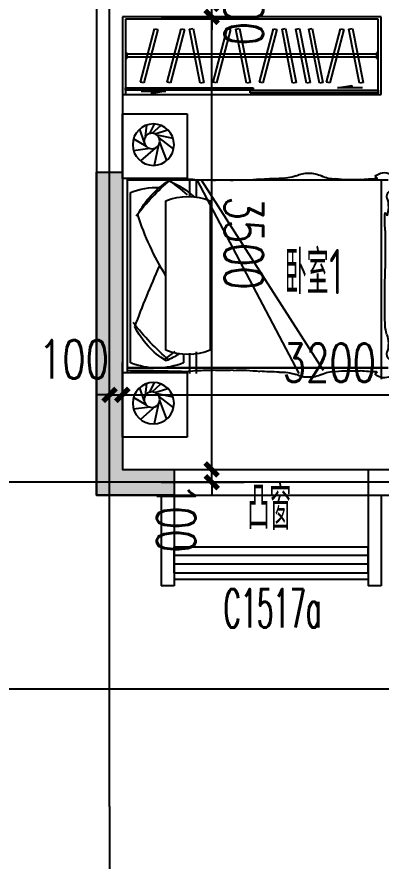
# Model space of a CAD drawing. Extents: x -129588 to 17450, y 1144 to 109436.
# Drawn here: x -44830 to -42014, y 12868 to 19398 of the extents above; entities that cross this region are included whole.
import ezdxf

# ---------------------------------------------------------------- set-up
doc = ezdxf.new("R2010")
doc.units = 0
doc.header["$LTSCALE"] = 1000
doc.header["$MEASUREMENT"] = 0
doc.linetypes.add('DASH', pattern=[0.35, 0.25, -0.1])
doc.layers.add('A-area(算全面积)', color=21, linetype='Continuous', plot=False)
doc.layers.add('A-FUR', color=8, linetype='Continuous', plot=False)
for name, color, linetype in [('A-看线', 105, 'Continuous'), ('A-第三道尺寸线', 105, 'Continuous'), ('A-线脚看线', 9, 'Continuous'), ('AXIS', 3, 'Continuous'), ('DOTE', 16, 'Continuous'), ('PUB_HATCH', 8, 'Continuous'), ('PUB_TEXT', 7, 'Continuous'), ('WALL', 2, 'Continuous'), ('WINDOW', 4, 'Continuous'), ('WINDOW_TEXT', 7, 'Continuous'), ('剪力墙', 6, 'Continuous')]:
    doc.layers.add(name, color=color, linetype=linetype)
doc.styles.add('_TCH_DIM_T3', font='SIMPLEX.shx', dxfattribs={"width": 0.705882, "bigfont": 'GBCBIG.shx'})
doc.styles.add('_TCH_WINDOW', font='SIMPLEX.shx', dxfattribs={"width": 0.7, "height": 3.5, "bigfont": 'GBCBIG.shx'})
doc.styles.get("Standard").update_dxf_attribs({"font": 'gbenor.shx', "width": 0.7, "bigfont": 'gbcbig.shx'})
doc.dimstyles.new('_TCH_ARCH&&100', dxfattribs={"dimtxt": 297.5, "dimasz": 100, "dimexe": 250, "dimexo": 300, "dimgap": 100, "dimtad": 1, "dimdec": 0, "dimzin": 0, "dimdsep": 46, "dimtxsty": '_TCH_DIM_T3', "dimblk": 'ARCHTICK', "dimcen": 0.09, "dimclrt": 7, "dimazin": 2, "dimtfac": 1, "dimtdec": 0, "dimtix": 1, "dimtmove": 2, "dimatfit": 3, "dimfxl": 0, "dimtolj": 1, "dimtzin": 0, "dimarcsym": 0})

# ---------------------------------------------------------------- blocks, each defined once
blk = doc.blocks.new('jgjlq030328')
at = {"layer": 'PUB_HATCH'}
blk.add_hatch(color=256, dxfattribs=at).paths.add_polyline_path([(-289935, 8011.9), (-290535, 8011.9), (-290535, 10511.9), (-290335, 10511.9), (-290335, 8211.9), (-289935, 8211.9)])
at = {"layer": '剪力墙'}
blk.add_lwpolyline([(-289935, 8011.9), (-290535, 8011.9), (-290535, 10511.9), (-290335, 10511.9), (-290335, 8211.9), (-289935, 8211.9)], close=True, dxfattribs=at)
blk = doc.blocks.new('zhouxianssceng0329')
at = {"layer": 'DOTE'}
for p, q in [((-44113.7, 132089.9), (-44113.7, 156469.4)), ((5501.3, 134598.2), (-44988.6, 134598.2)), ((5501.3, 132998.2), (-44988.6, 132998.2))]:
    blk.add_line(p, q, dxfattribs=at)
blk = doc.blocks.new('u5g')
at = {"color": 8, "linetype": 'DASH', "ltscale": 20}
for p, q in [((10502.8, 151826.4), (10512.8, 151826.4)), ((10512.8, 151826.4), (10512.8, 151776.4)), ((12177.7, 151813.9), (10512.8, 151813.9)), ((12187.8, 151826.4), (12177.7, 151826.4)), ((12177.7, 151826.4), (12177.7, 151776.4)), ((10502.8, 151776.4), (10512.8, 151776.4)), ((12177.7, 151788.9), (10512.8, 151788.9)), ((12187.8, 151776.4), (12177.7, 151776.4))]:
    blk.add_line(p, q, dxfattribs=at)
at = {"color": 8, "ltscale": 20}
for p, q in [((11917.6, 151531.4), (12012.7, 151550.3)), ((12082.8, 151531.4), (11917.6, 151531.4)), ((12012.7, 151550.3), (12012.7, 151531.4)), ((10607.7, 151503.4), (10772.9, 151503.4)), ((10772.9, 151503.4), (10677.8, 151484.5)), ((10677.8, 151484.5), (10677.8, 151503.4))]:
    blk.add_line(p, q, dxfattribs=at)
at = {"linetype": 'DASH', "ltscale": 20}
for points in [[(12207.8, 152126.4), (10482.8, 152126.4), (10482.8, 151476.4), (12207.8, 151476.4)], [(10502.8, 151531.4), (11355.3, 151531.4), (11355.3, 151511.4), (10502.8, 151511.4)], [(11335.3, 151511.4), (12187.8, 151511.4), (12187.8, 151491.4), (11335.3, 151491.4)]]:
    blk.add_lwpolyline(points, close=True, dxfattribs=at)
blk.add_lwpolyline([(12187.8, 151476.4), (12187.8, 152106.4), (10502.8, 152106.4), (10502.8, 151476.4)], dxfattribs=at)
at = {"color": 8, "linetype": 'DASH', "ltscale": 20}
for points in [[(10603.3, 151578.7), (10696.8, 152026.6), (10719.8, 152021.8), (10626.3, 151573.9)], [(10780.1, 151578.7), (10873.6, 152026.6), (10896.6, 152021.8), (10803.1, 151573.9)], [(11001.3, 151572.3), (10930.5, 152024.3), (10953.7, 152028), (11024.5, 151576)], [(11087.5, 151578.7), (11181, 152026.6), (11204, 152021.8), (11110.4, 151573.9)], [(11310.5, 151572.3), (11239.7, 152024.3), (11262.9, 152028), (11333.7, 151576)], [(11396.6, 151578.7), (11490.1, 152026.6), (11513.1, 152021.8), (11419.6, 151573.9)], [(11617.8, 151572.3), (11547, 152024.3), (11570.2, 152028), (11641, 151576)], [(11711, 151572.3), (11640.2, 152024.3), (11663.4, 152028), (11734.2, 151576)], [(11796.6, 151572.3), (11725.8, 152024.3), (11749, 152028), (11819.8, 151576)], [(11842.7, 151578.7), (11936.3, 152026.6), (11959.3, 152021.8), (11865.7, 151573.9)], [(12064, 151572.3), (11993.2, 152024.3), (12016.4, 152028), (12087.2, 151576)]]:
    blk.add_lwpolyline(points, close=True, dxfattribs=at)
blk = doc.blocks.new('床-次')
for p, q in [((0, 1250), (-500, 1250)), ((-500, 1250), (-500, 750)), ((0, 750), (0, 1250)), ((-251.5, 1094.8), (-351.2, 1125.9)), ((-230.3, 1099.5), (-298, 1160.7)), ((-211.2, 1097.1), (-246.7, 1171.4)), ((-179.1, 1074.2), (-189.7, 1163.7)), ((-168.5, 1032.8), (-133.7, 1131.8)), ((-281.6, 1064.1), (-395.4, 976.5)), ((-264.8, 1087), (-391.3, 1061.6)), ((-185.3, 997.5), (-85.7, 1056.5)), ((-287.6, 1032.1), (-341.4, 888.3)), ((-279.8, 1009.2), (-244.4, 851.5)), ((-253.8, 985.3), (-140.1, 886)), ((-212.8, 981.5), (-86.3, 964.7)), ((-40, 738.5), (-2054.4, 738.5)), ((-40, 738.5), (-2054.4, 738.5)), ((-1999.7, 738.5), (-1999.7, -801.2)), ((-608.2, 738.5), (-1552.4, -732.5)), ((-575.1, 738.5), (-1363.6, -758.2)), ((-570.6, 738.5), (-570.6, 606)), ((-519.8, 738.5), (-519.8, 615.5)), ((-500, 750), (0, 750)), ((-40, -750), (-40, 750)), ((-40, 750), (0, 750)), ((0, 750), (0, -750)), ((-63, -675.7), (-63, 640.9)), ((-678.3, 577.3), (-678.3, -578.2)), ((-336.3, -578.2), (-336.3, 577.3)), ((-570.6, -590.9), (-570.6, -758.2)), ((-519.8, -600.4), (-519.8, -758.2)), ((-473.4, -610.8), (-473.4, -675.7)), ((-40, -711.5), (-2054.4, -711.5)), ((-40, -715.5), (-2054.4, -715.5)), ((0, -750), (-500, -750)), ((-500, -750), (-500, -1250)), ((0, -750), (-40, -750)), ((0, -1250), (0, -750)), ((-230.3, -900.5), (-298, -839.3)), ((-211.2, -902.9), (-246.7, -828.6)), ((-179.1, -925.8), (-189.7, -836.3)), ((-264.8, -913), (-391.3, -938.4)), ((-251.5, -905.2), (-351.2, -874.1)), ((-168.5, -967.2), (-133.7, -868.2)), ((-281.6, -935.9), (-395.4, -1023.5)), ((-287.6, -967.9), (-341.4, -1111.7)), ((-185.3, -1002.5), (-85.7, -943.5)), ((-279.8, -990.8), (-244.4, -1148.5)), ((-253.8, -1014.7), (-140.1, -1114)), ((-212.8, -1018.5), (-86.3, -1035.3)), ((-500, -1250), (0, -1250))]:
    blk.add_line(p, q)
for centre, radius in [((-239.3, 1011.5), 160), ((-228.1, 1039.5), 60), ((-239.3, -988.5), 160), ((-228.1, -960.5), 60)]:
    blk.add_circle(centre, radius)
for centre, radius, start, end in [((-2025.4, 689.2), 106, 45.78413, 118.72126), ((-1447.1, 581), 209.9, 87.96316, 116.12762), ((-1430.8, 599), 192, 63.04698, 92.64916), ((-2050.6, 726), 61.8, 114.65516, 197.05817), ((-1950.6, 749.2), 16, 93.39574, 183.44183), ((-1965.7, -466.9), 1215.2, 83.96781, 90.04075), ((-1770.2, 1899.8), 1160.2, 266.64954, 276.11997), ((-1636.1, 955.2), 209.3, 267.15615, 297.45765), ((-1225.8, 1105.3), 355.3, 250.60635, 272.32801), ((-1221.3, -1525.3), 2275.6, 85.96877, 89.74947), ((-909.2, 2045.3), 1309.4, 263.33019, 272.35813), ((-778.2, -773.7), 1512.6, 87.0776, 92.9224), ((-655.9, 1541.2), 805.5, 266.782, 275.59148), ((-480.7, 163.8), 583.8, 86.03666, 99.53314), ((-58.4, 47), 749.3, 113.83469, 131.46224), ((532.5, -530), 1548.8, 124.57489, 131.88808), ((-774.9, -20652.4), 21401.2, 88.49238, 89.10433), ((-1546.8, -636.7), 1810.6, 37.31306, 49.42063), ((-689.8, 185.7), 637.9, 26.40883, 59.00025), ((-160, -2198.1), 2939.9, 87.66163, 91.01156), ((-1983, 763.6), 138.4, 203.70607, 231.95597), ((-2098.3, 610.2), 53.6, 340.23108, 55.86441), ((-268.2, 142.5), 539, 67.62117, 92.10241), ((-1819.9, 531), 236, 164.99871, 197.18078), ((-507.3, 161.9), 449.1, 67.62117, 112.37883), ((-2002.9, 452.2), 43.4, 129.07345, 167.94605), ((-2962.5, 430.3), 933.9, 354.95264, 3.41649), ((-2185.6, 1136.9), 2172.2, 328.3558, 342.10444), ((5743.4, 272.5), 7776, 179.44258, 181.07566), ((-1219.9, 79.3), 812.7, 176.67233, 181.72422), ((-7673.2, -3224.4), 8087.9, 20.45865, 24.04845), ((-9950.5, -199.5), 7922.3, 358.6733, 1.8401), ((-2329.2, -362.3), 299.6, 341.30518, 356.04213), ((-1523.8, 732.7), 1810.6, 309.96455, 322.68694), ((-666.8, -113.7), 637.9, 300.99975, 333.59117), ((-1819.9, -528), 236, 162.81922, 195.00129), ((-507.3, -162.9), 449.1, 247.62117, 292.37883), ((-1983, -760.6), 138.4, 128.04403, 156.29393), ((-2098.3, -607.2), 53.6, 304.13559, 19.76892), ((-35.4, 25), 749.3, 237.46377, 246.16531), ((555.5, 626), 1548.8, 231.63721, 235.42511), ((-2050.6, -723), 61.8, 162.94183, 245.34484), ((-268.2, -177.3), 539, 247.62117, 292.37883), ((-2025.4, -686.2), 106, 241.27874, 314.21587), ((-1950.6, -746.2), 16, 176.55817, 266.60426), ((-1965.7, 469.9), 1215.2, 269.95925, 276.03219), ((-1770.2, -1896.8), 1160.2, 83.88003, 93.35046), ((-1636.1, -952.2), 209.3, 62.54235, 92.84385), ((-1447.1, -578), 209.9, 243.87238, 272.03684), ((-1430.8, -596), 192, 267.35084, 296.95302), ((-1225.8, -1102.3), 355.3, 87.67199, 109.39365), ((-1221.3, 1528.3), 2275.6, 270.25053, 274.03123), ((-909.2, -2042.3), 1309.4, 87.64187, 96.66981), ((-778.2, 776.7), 1512.6, 267.0776, 272.9224), ((-655.9, -1538.2), 805.5, 84.40852, 93.218), ((-480.7, -160.8), 583.8, 260.46686, 273.96334), ((-774.9, 20655.4), 21401.2, 270.89567, 271.50762), ((-160, 2201.1), 2939.9, 268.98844, 272.33837)]:
    blk.add_arc(centre, radius, start, end)
at = {"text_generation_flag": 4, "width": 0.8, "flags": 9}
for tag, p in [('XSIZE', (-239.3, 1011.5)), ('YSIZE', (-239.3, 1011.5)), ('XSIZE', (-239.3, -988.5)), ('YSIZE', (-239.3, -988.5))]:
    blk.add_attdef(tag, p, '', height=0.5, rotation=180, dxfattribs=at)
blk = doc.blocks.new('$TCHSYS$WIN2D')
for p, q in [((-0.5, 0.5), (0.5, 0.5)), ((-0.5, 0.5), (-0.5, -0.5)), ((0.5, 0.5), (0.5, -0.5)), ((0.5, 0.1667), (-0.5, 0.1667)), ((0.5, -0.1667), (-0.5, -0.1667)), ((-0.5, -0.5), (0.5, -0.5))]:
    blk.add_line(p, q)
blk = doc.blocks.new('_ArchTick')
at = {"color": 0, "linetype": 'ByBlock', "const_width": 0.4}
blk.add_lwpolyline([(-0.5, -0.5), (0.5, 0.5)], dxfattribs=at)
blk = doc.blocks.new('*D1011')
at = {"layer": 'A-第三道尺寸线', "color": 0, "lineweight": -2, "transparency": 16777216}
for p, q in [((-7380.7, 164334.8), (-7380.7, 164434.8)), ((-7770.7, 164334.8), (-7130.7, 164334.8)), ((-7380.7, 164234.8), (-7380.7, 164334.8)), ((-7770.7, 164234.8), (-7130.7, 164234.8)), ((-7380.7, 164234.8), (-7380.7, 164134.8))]:
    blk.add_line(p, q, dxfattribs=at)
at = {"layer": 'Defpoints', "color": 0, "transparency": 16777216}
for p in [(-8070.7, 164334.8), (-7380.7, 164334.8), (-8070.7, 164234.8)]:
    blk.add_point(p, dxfattribs=at)
at = {"layer": 'A-第三道尺寸线', "color": 0, "lineweight": -2, "transparency": 16777216, "xscale": 100, "yscale": 100, "zscale": 100}
for p, rotation in [((-7380.7, 164334.8), 270.0004006943687), ((-7380.7, 164234.8), 90.00040069436868)]:
    blk.add_blockref('_ArchTick', p, dxfattribs=dict(at, rotation=rotation))
at = {"layer": 'A-第三道尺寸线', "color": 7, "transparency": 16777216, "insert": (-7132, 164284.8), "char_height": 297.5, "attachment_point": 5, "rotation": 270.0004, "style": '_TCH_DIM_T3'}
blk.add_mtext('\\A1;100', dxfattribs=at)
blk = doc.blocks.new('*D1012')
at = {"layer": 'A-第三道尺寸线', "color": 0, "lineweight": -2, "transparency": 16777216}
for p, q in [((-7770.7, 164234.8), (-7130.7, 164234.8)), ((-7380.7, 160734.8), (-7380.7, 164234.8)), ((-7770.7, 160734.8), (-7130.7, 160734.8))]:
    blk.add_line(p, q, dxfattribs=at)
at = {"layer": 'Defpoints', "color": 0, "transparency": 16777216}
for p in [(-8070.7, 164234.8), (-7380.7, 164234.8), (-8070.7, 160734.8)]:
    blk.add_point(p, dxfattribs=at)
at = {"layer": 'A-第三道尺寸线', "color": 0, "lineweight": -2, "transparency": 16777216, "xscale": 100, "yscale": 100, "zscale": 100}
for p, rotation in [((-7380.7, 164234.8), 90.00040069436868), ((-7380.7, 160734.8), 270.0004006943687)]:
    blk.add_blockref('_ArchTick', p, dxfattribs=dict(at, rotation=rotation))
at = {"layer": 'A-第三道尺寸线', "color": 7, "transparency": 16777216, "insert": (-7132, 162484.8), "char_height": 297.5, "attachment_point": 5, "rotation": 270.0004, "style": '_TCH_DIM_T3'}
blk.add_mtext('\\A1;3500', dxfattribs=at)
blk = doc.blocks.new('*D1013')
at = {"layer": 'A-第三道尺寸线', "color": 0, "lineweight": -2, "transparency": 16777216}
for p, q in [((-7380.7, 160734.8), (-7380.7, 160834.8)), ((-7770.7, 160734.8), (-7130.7, 160734.8)), ((-7380.7, 160634.8), (-7380.7, 160734.8)), ((-7770.7, 160634.8), (-7130.7, 160634.8)), ((-7380.7, 160634.8), (-7380.7, 160534.8))]:
    blk.add_line(p, q, dxfattribs=at)
at = {"layer": 'Defpoints', "color": 0, "transparency": 16777216}
for p in [(-8070.7, 160734.8), (-7380.7, 160734.8), (-8070.7, 160634.8)]:
    blk.add_point(p, dxfattribs=at)
at = {"layer": 'A-第三道尺寸线', "color": 0, "lineweight": -2, "transparency": 16777216, "xscale": 100, "yscale": 100, "zscale": 100}
for p, rotation in [((-7380.7, 160734.8), 270.0004006943689), ((-7380.7, 160634.8), 90.00040069436892)]:
    blk.add_blockref('_ArchTick', p, dxfattribs=dict(at, rotation=rotation))
at = {"layer": 'A-第三道尺寸线', "color": 7, "transparency": 16777216, "insert": (-7655.7, 160359.8), "char_height": 297.5, "attachment_point": 5, "rotation": 270.0004, "style": '_TCH_DIM_T3'}
blk.add_mtext('\\A1;100', dxfattribs=at)
blk = doc.blocks.new('*D1014')
at = {"layer": 'A-第三道尺寸线', "color": 0, "lineweight": -2, "transparency": 16777216}
for p, q in [((-8170.7, 161034.8), (-8170.7, 161560.9)), ((-8070.7, 161034.8), (-8070.7, 161560.9)), ((-8170.7, 161310.9), (-8270.7, 161310.9)), ((-8170.7, 161310.9), (-8070.7, 161310.9)), ((-8070.7, 161310.9), (-7970.7, 161310.9))]:
    blk.add_line(p, q, dxfattribs=at)
at = {"layer": 'Defpoints', "color": 0, "transparency": 16777216}
for p in [(-8070.7, 161310.9), (-8170.7, 160734.8), (-8070.7, 160734.8)]:
    blk.add_point(p, dxfattribs=at)
at = {"layer": 'A-第三道尺寸线', "color": 0, "lineweight": -2, "transparency": 16777216, "xscale": 100, "yscale": 100, "zscale": 100}
blk.add_blockref('_ArchTick', (-8170.7, 161310.9), dxfattribs=at)
at = {"layer": 'A-第三道尺寸线', "color": 0, "lineweight": -2, "transparency": 16777216, "xscale": 100, "yscale": 100, "zscale": 100, "rotation": 180}
blk.add_blockref('_ArchTick', (-8070.7, 161310.9), dxfattribs=at)
at = {"layer": 'A-第三道尺寸线', "color": 7, "transparency": 16777216, "insert": (-8445.7, 161585.9), "char_height": 297.5, "attachment_point": 5, "style": '_TCH_DIM_T3'}
blk.add_mtext('\\A1;100', dxfattribs=at)
blk = doc.blocks.new('*D1015')
at = {"layer": 'A-第三道尺寸线', "color": 0, "lineweight": -2, "transparency": 16777216}
for p, q in [((-8070.7, 161034.8), (-8070.7, 161560.9)), ((-4870.7, 161034.8), (-4870.7, 161560.9)), ((-8070.7, 161310.9), (-4870.7, 161310.9))]:
    blk.add_line(p, q, dxfattribs=at)
at = {"layer": 'Defpoints', "color": 0, "transparency": 16777216}
for p in [(-4870.7, 161310.9), (-8070.7, 160734.8), (-4870.7, 160734.8)]:
    blk.add_point(p, dxfattribs=at)
at = {"layer": 'A-第三道尺寸线', "color": 0, "lineweight": -2, "transparency": 16777216, "xscale": 100, "yscale": 100, "zscale": 100, "rotation": 180}
blk.add_blockref('_ArchTick', (-8070.7, 161310.9), dxfattribs=at)
at = {"layer": 'A-第三道尺寸线', "color": 0, "lineweight": -2, "transparency": 16777216, "xscale": 100, "yscale": 100, "zscale": 100}
blk.add_blockref('_ArchTick', (-4870.7, 161310.9), dxfattribs=at)
at = {"layer": 'A-第三道尺寸线', "color": 7, "transparency": 16777216, "insert": (-6470.7, 161559.6), "char_height": 297.5, "attachment_point": 5, "style": '_TCH_DIM_T3'}
blk.add_mtext('\\A1;3200', dxfattribs=at)
blk = doc.blocks.new('ssxianjiao0329')
at = {"layer": 'A-线脚看线'}
blk.add_lwpolyline([(-43613.7, 133848.2), (-42113.7, 133848.2)], dxfattribs=at)
blk = doc.blocks.new('*D956')
at = {"layer": 'AXIS', "color": 0, "lineweight": -2, "transparency": 16777216}
for p, q in [((-44113.7, 12989.9), (-44113.7, 10539.9)), ((-40713.7, 12989.9), (-40713.7, 10539.9)), ((-44113.7, 10789.9), (-40713.7, 10789.9))]:
    blk.add_line(p, q, dxfattribs=at)
at = {"layer": 'Defpoints', "color": 0, "transparency": 16777216}
for p in [(-44113.7, 13289.9), (-40713.7, 13289.9), (-40713.7, 10789.9)]:
    blk.add_point(p, dxfattribs=at)
at = {"layer": 'AXIS', "color": 0, "lineweight": -2, "transparency": 16777216, "xscale": 100, "yscale": 100, "zscale": 100, "rotation": 180}
blk.add_blockref('_ArchTick', (-44113.7, 10789.9), dxfattribs=at)
at = {"layer": 'AXIS', "color": 0, "lineweight": -2, "transparency": 16777216, "xscale": 100, "yscale": 100, "zscale": 100}
blk.add_blockref('_ArchTick', (-40713.7, 10789.9), dxfattribs=at)
at = {"layer": 'AXIS', "color": 7, "transparency": 16777216, "insert": (-42413.7, 11038.6), "char_height": 297.5, "attachment_point": 5, "style": '_TCH_DIM_T3'}
blk.add_mtext('\\A1;3400', dxfattribs=at)
blk = doc.blocks.new('a2huxing0322')
at = {"layer": 'A-看线'}
blk.add_lwpolyline([(-7670.7, 160734.8), (-6170.7, 160734.8)], dxfattribs=at)
at = {"layer": 'WALL'}
for p, q in [((-8270.7, 164334.8), (-8270.7, 160534.8)), ((-8070.7, 164234.8), (-8070.7, 160734.8)), ((-8070.7, 160734.8), (-7670.7, 160734.8)), ((-7670.7, 160734.8), (-7670.7, 160134.8)), ((-6170.7, 160734.8), (-6170.7, 160134.8)), ((-6170.7, 160734.8), (-4870.7, 160734.8)), ((-8270.7, 160534.8), (-7770.7, 160534.8)), ((-7770.7, 160534.8), (-7770.7, 160034.8)), ((-6070.7, 160534.8), (-6070.7, 160034.8)), ((-6070.7, 160534.8), (-4870.7, 160534.8)), ((-7670.7, 159934.8), (-7670.7, 160134.8)), ((-6170.7, 159934.8), (-6170.7, 160134.8)), ((-7770.7, 160034.8), (-7770.7, 159834.8)), ((-6070.7, 160034.8), (-6070.7, 159834.8)), ((-7670.7, 159934.8), (-7670.7, 159834.8)), ((-6170.7, 159934.8), (-6170.7, 159834.8)), ((-7670.7, 159834.8), (-7770.7, 159834.8)), ((-6070.7, 159834.8), (-6170.7, 159834.8))]:
    blk.add_line(p, q, dxfattribs=at)
at = {"layer": 'A-FUR', "xscale": 1.1594, "yscale": 0.9231}
blk.add_blockref('u5g', (-20224.4, 23806.9), dxfattribs=at)
at = {"layer": 'A-FUR', "extrusion": (-1.25171e-07, 4.56361e-07, -1), "zscale": -1.000000000000014}
blk.add_blockref('床-次', (8070.7, 162234.8), dxfattribs=at)
at = {"layer": 'WINDOW'}
ref = blk.add_blockref('$TCHSYS$WIN2D', (-6920.7, 160034.8), dxfattribs=dict(at, xscale=1500, yscale=200, zscale=1500))
ref.add_attrib('A', 'C1517a', (-7288.2, 159511), dxfattribs={"layer": 'WINDOW_TEXT', "height": 297.5, "style": '_TCH_WINDOW', "width": 0.494118})
at = {"layer": 'PUB_TEXT', "width": 0.7}
for s, height, p in [('卧室', 337.59, (-6816.4, 162089.4)), ('1', 350, (-6472.3, 162089.4)), ('凸窗', 337.59, (-7104.4, 160267.3))]:
    blk.add_text(s, height=height, dxfattribs=at).set_placement(p)
at = {"layer": 'A-第三道尺寸线'}
for p1, p2, distance, picture, middle in [((-8070.7, 164234.8), (-8070.7, 164334.8), -690, '*D1011', (-7132, 164284.8)), ((-8070.7, 160734.8), (-8070.7, 164234.8), -690, '*D1012', (-7132, 162484.8)), ((-8070.7, 160734.8), (-4870.7, 160734.8), 576.1, '*D1015', (-6470.7, 161559.6))]:
    dim = blk.add_aligned_dim(p1=p1, p2=p2, distance=distance, dimstyle='_TCH_ARCH&&100', dxfattribs=at)
    dim.commit()
    dim.dimension.update_dxf_attribs({"geometry": picture, "text_midpoint": middle})
for base, p1, angle, picture, middle in [((-8070.7, 161310.9), (-8170.7, 160734.8), 0, '*D1014', (-8445.7, 161585.9)), ((-7380.7, 160734.8), (-8070.7, 160634.8), 90.0004, '*D1013', (-7655.7, 160359.8))]:
    dim = blk.add_linear_dim(base=base, p1=p1, p2=(-8070.7, 160734.8), angle=angle, dimstyle='_TCH_ARCH&&100', dxfattribs=at)
    dim.commit()
    dim.dimension.update_dxf_attribs({"geometry": picture, "text_midpoint": middle, "dimtype": 161})

msp = doc.modelspace()

# ---------------------------------------------------------------- linework, layer by layer
at = {"layer": 'AXIS'}
msp.add_line((-44113.7, 13289.9), (-44113.7, 9289.9), dxfattribs=at)

# ---------------------------------------------------------------- block references
msp.add_blockref('zhouxianssceng0329', (0, -118800))
at = {"layer": '剪力墙'}
msp.add_blockref('jgjlq030328', (246321.3, 7686.3, 0), dxfattribs=at)

# ---------------------------------------------------------------- dimensions: what is measured, and where the dimension line sits
at = {"layer": 'AXIS'}
dim = msp.add_aligned_dim(p1=(-44113.7, 13289.9), p2=(-40713.7, 13289.9), distance=-2500, dimstyle='_TCH_ARCH&&100', dxfattribs=at)
dim.commit()
dim.dimension.update_dxf_attribs({"geometry": '*D956', "text_midpoint": (-42413.7, 11038.6)})

# ---------------------------------------------------------------- next in the draw order: block references
msp.add_blockref('a2huxing0322', (-35943, -144836.6))

# ---------------------------------------------------------------- next in the draw order: linework, layer by layer
at = {"layer": 'A-area(算全面积)'}
msp.add_lwpolyline([(-44213.7, 34898.2), (-44213.7, 26398.2), (-42813.7, 26398.2), (-42813.7, 24598.2), (-44213.7, 24598.2), (-44213.7, 15698.2), (-40813.7, 15698.2), (-37313.7, 15698.2), (-33813.7, 15698.2), (-27213.7, 15698.2), (-23713.7, 15698.2), (-20213.7, 15698.2), (-13613.7, 15698.2)], dxfattribs=at)

# ---------------------------------------------------------------- next in the draw order: block references
msp.add_blockref('ssxianjiao0329', (0, -118800))

doc.saveas('drawing.dxf')
